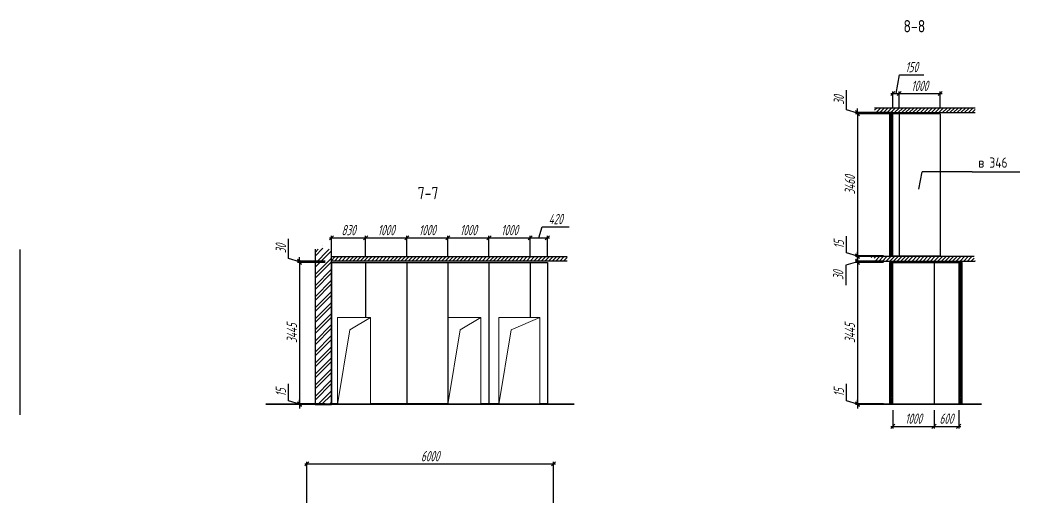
# Model space of a CAD drawing. Header units: millimetres. Extents: x -138350 to 909539, y -253833 to 111767.
# Drawn here: x 242606 to 266925, y -151862 to -139959 of the extents above; entities that cross this region are included whole.
import ezdxf

# ---------------------------------------------------------------- set-up
doc = ezdxf.new("R2010")
doc.units = ezdxf.units.MM
for name, color, linetype, lineweight in [('_Окна_двери', 131, 'Continuous', 15), ('_Оси', 90, 'Continuous', 13), ('_Размеры', 120, 'Continuous', 13), ('_Сендвичи', 230, 'Continuous', 30), ('_Стены', 7, 'Continuous', 30), ('_Сэндвичи штрих', 7, 'Continuous', 5), ('_Текст', 141, 'Continuous', 20), ('выноска', 7, 'Continuous', 13), ('Нумерация 80мм', 31, 'Continuous', 35), ('тонкие', 221, 'Continuous', 13)]:
    doc.layers.add(name, color=color, linetype=linetype, lineweight=lineweight)
doc.styles.add('Museo sans', font='CS_Gost2304.shx')
doc.styles.add('ГОСТ 2.304', font='CS_Gost2304.shx')
doc.styles.add('СПДС_размеры', font='spdswin.shx', dxfattribs={"width": 0.8, "oblique": 15})
doc.dimstyles.new('СПДС', dxfattribs={"dimtxt": 2.5, "dimasz": 1, "dimexe": 0.5, "dimexo": 1.5, "dimtad": 1, "dimdec": 0, "dimtxsty": 'СПДС_размеры', "dimblk": 'OBLIQUE', "dimcen": 2.5, "dimdle": 0.5, "dimadec": 8, "dimazin": 0, "dimtfac": 1, "dimtdec": 0, "dimtix": 1, "dimtmove": 0, "dimatfit": 3, "dimfxl": 1, "dimarcsym": 0})
pattern_1 = [(45, (136369, -18629), (-44.90128, 44.90128), [])]

# ---------------------------------------------------------------- blocks, each defined once
blk = doc.blocks.new('_Oblique')
at = {"layer": 'выноска', "color": 0, "lineweight": -2}
blk.add_line((-0.5, -0.5), (0.5, 0.5), dxfattribs=at)
blk = doc.blocks.new('*D574')
at = {"layer": '_Оси', "color": 0, "lineweight": -2, "ltscale": 100, "transparency": 16777216}
for p, q in [((249531, -150764), (255631, -150764)), ((249581, -151712), (249581, -150714)), ((255581, -151712), (255581, -150714))]:
    blk.add_line(p, q, dxfattribs=at)
at = {"layer": 'Defpoints', "color": 0, "ltscale": 100, "transparency": 16777216}
for p in [(255581, -150764), (249581, -151862), (255581, -151862)]:
    blk.add_point(p, dxfattribs=at)
at = {"layer": '_Оси', "color": 0, "lineweight": -2, "ltscale": 100, "transparency": 16777216, "xscale": 100, "yscale": 100, "zscale": 100, "rotation": 180}
blk.add_blockref('_Oblique', (249581, -150764), dxfattribs=at)
at = {"layer": '_Оси', "color": 0, "lineweight": -2, "ltscale": 100, "transparency": 16777216, "xscale": 100, "yscale": 100, "zscale": 100}
blk.add_blockref('_Oblique', (255581, -150764), dxfattribs=at)
at = {"layer": '_Оси', "color": 0, "ltscale": 100, "transparency": 16777216, "insert": (252581, -150576.5), "char_height": 250, "attachment_point": 5, "style": 'СПДС_размеры'}
blk.add_mtext('6000', dxfattribs=at)
blk = doc.blocks.new('*U480')
at = {"color": 0, "ltscale": 100}
blk.add_lwpolyline([(0, 0), (800, 0), (800, 2115), (0, 2115)], close=True, dxfattribs=at)
blk.add_lwpolyline([(800, 2115), (300, 1815), (0, 0)], dxfattribs=at)
blk = doc.blocks.new('*U479')
at = {"color": 0, "ltscale": 100}
blk.add_lwpolyline([(0, 0), (1000, 0), (1000, 2115), (0, 2115)], close=True, dxfattribs=at)
blk.add_lwpolyline([(1000, 2115), (300, 1815), (0, 0)], dxfattribs=at)
blk = doc.blocks.new('*D577')
at = {"layer": '_Размеры', "color": 0, "lineweight": -2, "ltscale": 100, "transparency": 16777216}
for p, q in [((250131, -145261), (251061, -145261)), ((250181, -145708), (250181, -145211)), ((251011, -145708), (251011, -145211))]:
    blk.add_line(p, q, dxfattribs=at)
at = {"layer": 'Defpoints', "color": 0, "ltscale": 100, "transparency": 16777216}
for p in [(251011, -145261), (250181, -145858), (251011, -145858)]:
    blk.add_point(p, dxfattribs=at)
at = {"layer": '_Размеры', "color": 0, "lineweight": -2, "ltscale": 100, "transparency": 16777216, "xscale": 100, "yscale": 100, "zscale": 100, "rotation": 180}
blk.add_blockref('_Oblique', (250181, -145261), dxfattribs=at)
at = {"layer": '_Размеры', "color": 0, "lineweight": -2, "ltscale": 100, "transparency": 16777216, "xscale": 100, "yscale": 100, "zscale": 100}
blk.add_blockref('_Oblique', (251011, -145261), dxfattribs=at)
at = {"layer": '_Размеры', "color": 0, "ltscale": 100, "transparency": 16777216, "insert": (250596, -145073.5), "char_height": 250, "attachment_point": 5, "style": 'СПДС_размеры'}
blk.add_mtext('830', dxfattribs=at)
blk = doc.blocks.new('*D578')
at = {"layer": '_Размеры', "color": 0, "lineweight": -2, "ltscale": 100, "transparency": 16777216}
for p, q in [((250961, -145261), (252061, -145261)), ((251011, -145708), (251011, -145211)), ((252011, -145708), (252011, -145211))]:
    blk.add_line(p, q, dxfattribs=at)
at = {"layer": 'Defpoints', "color": 0, "ltscale": 100, "transparency": 16777216}
for p in [(252011, -145261), (251011, -145858), (252011, -145858)]:
    blk.add_point(p, dxfattribs=at)
at = {"layer": '_Размеры', "color": 0, "lineweight": -2, "ltscale": 100, "transparency": 16777216, "xscale": 100, "yscale": 100, "zscale": 100, "rotation": 180}
blk.add_blockref('_Oblique', (251011, -145261), dxfattribs=at)
at = {"layer": '_Размеры', "color": 0, "lineweight": -2, "ltscale": 100, "transparency": 16777216, "xscale": 100, "yscale": 100, "zscale": 100}
blk.add_blockref('_Oblique', (252011, -145261), dxfattribs=at)
at = {"layer": '_Размеры', "color": 0, "ltscale": 100, "transparency": 16777216, "insert": (251511, -145073.5), "char_height": 250, "attachment_point": 5, "style": 'СПДС_размеры'}
blk.add_mtext('1000', dxfattribs=at)
blk = doc.blocks.new('*D579')
at = {"layer": '_Размеры', "color": 0, "lineweight": -2, "ltscale": 100, "transparency": 16777216}
for p, q in [((251961, -145261), (253061, -145261)), ((252011, -145708), (252011, -145211)), ((253011, -145708), (253011, -145211))]:
    blk.add_line(p, q, dxfattribs=at)
at = {"layer": 'Defpoints', "color": 0, "ltscale": 100, "transparency": 16777216}
for p in [(253011, -145261), (252011, -145858), (253011, -145858)]:
    blk.add_point(p, dxfattribs=at)
at = {"layer": '_Размеры', "color": 0, "lineweight": -2, "ltscale": 100, "transparency": 16777216, "xscale": 100, "yscale": 100, "zscale": 100, "rotation": 180}
blk.add_blockref('_Oblique', (252011, -145261), dxfattribs=at)
at = {"layer": '_Размеры', "color": 0, "lineweight": -2, "ltscale": 100, "transparency": 16777216, "xscale": 100, "yscale": 100, "zscale": 100}
blk.add_blockref('_Oblique', (253011, -145261), dxfattribs=at)
at = {"layer": '_Размеры', "color": 0, "ltscale": 100, "transparency": 16777216, "insert": (252511, -145073.5), "char_height": 250, "attachment_point": 5, "style": 'СПДС_размеры'}
blk.add_mtext('1000', dxfattribs=at)
blk = doc.blocks.new('*D580')
at = {"layer": '_Размеры', "color": 0, "lineweight": -2, "ltscale": 100, "transparency": 16777216}
for p, q in [((252961, -145261), (254061, -145261)), ((253011, -145708), (253011, -145211)), ((254011, -145708), (254011, -145211))]:
    blk.add_line(p, q, dxfattribs=at)
at = {"layer": 'Defpoints', "color": 0, "ltscale": 100, "transparency": 16777216}
for p in [(254011, -145261), (253011, -145858), (254011, -145858)]:
    blk.add_point(p, dxfattribs=at)
at = {"layer": '_Размеры', "color": 0, "lineweight": -2, "ltscale": 100, "transparency": 16777216, "xscale": 100, "yscale": 100, "zscale": 100, "rotation": 180}
blk.add_blockref('_Oblique', (253011, -145261), dxfattribs=at)
at = {"layer": '_Размеры', "color": 0, "lineweight": -2, "ltscale": 100, "transparency": 16777216, "xscale": 100, "yscale": 100, "zscale": 100}
blk.add_blockref('_Oblique', (254011, -145261), dxfattribs=at)
at = {"layer": '_Размеры', "color": 0, "ltscale": 100, "transparency": 16777216, "insert": (253511, -145073.5), "char_height": 250, "attachment_point": 5, "style": 'СПДС_размеры'}
blk.add_mtext('1000', dxfattribs=at)
blk = doc.blocks.new('*D581')
at = {"layer": '_Размеры', "color": 0, "lineweight": -2, "ltscale": 100, "transparency": 16777216}
for p, q in [((253961, -145261), (255061, -145261)), ((254011, -145708), (254011, -145211)), ((255011, -145708), (255011, -145211))]:
    blk.add_line(p, q, dxfattribs=at)
at = {"layer": 'Defpoints', "color": 0, "ltscale": 100, "transparency": 16777216}
for p in [(255011, -145261), (254011, -145858), (255011, -145858)]:
    blk.add_point(p, dxfattribs=at)
at = {"layer": '_Размеры', "color": 0, "lineweight": -2, "ltscale": 100, "transparency": 16777216, "xscale": 100, "yscale": 100, "zscale": 100, "rotation": 180}
blk.add_blockref('_Oblique', (254011, -145261), dxfattribs=at)
at = {"layer": '_Размеры', "color": 0, "lineweight": -2, "ltscale": 100, "transparency": 16777216, "xscale": 100, "yscale": 100, "zscale": 100}
blk.add_blockref('_Oblique', (255011, -145261), dxfattribs=at)
at = {"layer": '_Размеры', "color": 0, "ltscale": 100, "transparency": 16777216, "insert": (254511, -145073.5), "char_height": 250, "attachment_point": 5, "style": 'СПДС_размеры'}
blk.add_mtext('1000', dxfattribs=at)
blk = doc.blocks.new('*D582')
at = {"layer": '_Размеры', "color": 0, "lineweight": -2, "ltscale": 100, "transparency": 16777216}
for p, q in [((255221, -145261), (255302, -144992)), ((255302, -144992), (255963, -144992)), ((254961, -145261), (255481, -145261)), ((255011, -145708), (255011, -145211)), ((255431, -145708), (255431, -145211))]:
    blk.add_line(p, q, dxfattribs=at)
at = {"layer": 'Defpoints', "color": 0, "ltscale": 100, "transparency": 16777216}
for p in [(255431, -145261), (255011, -145858), (255431, -145858)]:
    blk.add_point(p, dxfattribs=at)
at = {"layer": '_Размеры', "color": 0, "lineweight": -2, "ltscale": 100, "transparency": 16777216, "xscale": 100, "yscale": 100, "zscale": 100, "rotation": 180}
blk.add_blockref('_Oblique', (255011, -145261), dxfattribs=at)
at = {"layer": '_Размеры', "color": 0, "lineweight": -2, "ltscale": 100, "transparency": 16777216, "xscale": 100, "yscale": 100, "zscale": 100}
blk.add_blockref('_Oblique', (255431, -145261), dxfattribs=at)
at = {"layer": '_Размеры', "color": 0, "ltscale": 100, "transparency": 16777216, "insert": (255632, -144805), "char_height": 250, "attachment_point": 5, "style": 'СПДС_размеры'}
blk.add_mtext('420', dxfattribs=at)
blk = doc.blocks.new('*D583')
at = {"layer": '_Размеры', "color": 0, "lineweight": -2, "ltscale": 100, "transparency": 16777216}
for p, q in [((249136, -145762), (249136, -145282)), ((249405, -145843), (249136, -145762)), ((250031, -145828), (249355, -145828)), ((250031, -145858), (249355, -145858)), ((249405, -145828), (249405, -145728)), ((249405, -145828), (249405, -145858)), ((249405, -145828), (249405, -145858)), ((249405, -145858), (249405, -145958))]:
    blk.add_line(p, q, dxfattribs=at)
at = {"layer": 'Defpoints', "color": 0, "ltscale": 100, "transparency": 16777216}
for p in [(249405, -145858), (250181, -145828), (250181, -145858)]:
    blk.add_point(p, dxfattribs=at)
at = {"layer": '_Размеры', "color": 0, "lineweight": -2, "ltscale": 100, "transparency": 16777216, "xscale": 100, "yscale": 100, "zscale": 100}
for p, rotation in [((249405, -145828), 270), ((249405, -145858), 90)]:
    blk.add_blockref('_Oblique', p, dxfattribs=dict(at, rotation=rotation))
at = {"layer": '_Размеры', "color": 0, "ltscale": 100, "transparency": 16777216, "insert": (248949, -145522), "char_height": 250, "attachment_point": 5, "rotation": 90, "style": 'СПДС_размеры'}
blk.add_mtext('30', dxfattribs=at)
blk = doc.blocks.new('*D584')
at = {"layer": '_Размеры', "color": 0, "lineweight": -2, "ltscale": 100, "transparency": 16777216}
for p, q in [((250031, -145858), (249355, -145858)), ((249405, -145808), (249405, -149353)), ((250031, -149303), (249355, -149303))]:
    blk.add_line(p, q, dxfattribs=at)
at = {"layer": 'Defpoints', "color": 0, "ltscale": 100, "transparency": 16777216}
for p in [(250181, -145858), (249405, -149303), (250181, -149303)]:
    blk.add_point(p, dxfattribs=at)
at = {"layer": '_Размеры', "color": 0, "lineweight": -2, "ltscale": 100, "transparency": 16777216, "xscale": 100, "yscale": 100, "zscale": 100}
for p, rotation in [((249405, -145858), 90), ((249405, -149303), 270)]:
    blk.add_blockref('_Oblique', p, dxfattribs=dict(at, rotation=rotation))
at = {"layer": '_Размеры', "color": 0, "ltscale": 100, "transparency": 16777216, "insert": (249217.5, -147580.5), "char_height": 250, "attachment_point": 5, "rotation": 90, "style": 'СПДС_размеры'}
blk.add_mtext('3445', dxfattribs=at)
blk = doc.blocks.new('*D585')
at = {"layer": '_Размеры', "color": 0, "lineweight": -2, "ltscale": 100, "transparency": 16777216}
for p, q in [((249136, -149230), (249136, -148819)), ((249405, -149310), (249136, -149230)), ((250031, -149303), (249355, -149303)), ((250031, -149318), (249355, -149318)), ((249405, -149303), (249405, -149203)), ((249405, -149303), (249405, -149318)), ((249405, -149303), (249405, -149318)), ((249405, -149318), (249405, -149418))]:
    blk.add_line(p, q, dxfattribs=at)
at = {"layer": 'Defpoints', "color": 0, "ltscale": 100, "transparency": 16777216}
for p in [(249405, -149318), (250181, -149303), (250181, -149318)]:
    blk.add_point(p, dxfattribs=at)
at = {"layer": '_Размеры', "color": 0, "lineweight": -2, "ltscale": 100, "transparency": 16777216, "xscale": 100, "yscale": 100, "zscale": 100}
for p, rotation in [((249405, -149303), 270), ((249405, -149318), 90)]:
    blk.add_blockref('_Oblique', p, dxfattribs=dict(at, rotation=rotation))
at = {"layer": '_Размеры', "color": 0, "ltscale": 100, "transparency": 16777216, "insert": (248949, -149024), "char_height": 250, "attachment_point": 5, "rotation": 90, "style": 'СПДС_размеры'}
blk.add_mtext('15', dxfattribs=at)
blk = doc.blocks.new('*D586')
at = {"layer": '_Размеры', "color": 0, "lineweight": -2, "ltscale": 100, "transparency": 16777216}
for p, q in [((262707, -142147), (262707, -141667)), ((262976, -142228), (262707, -142147)), ((263835, -142213), (262926, -142213)), ((263835, -142243), (262926, -142243)), ((262976, -142213), (262976, -142113)), ((262976, -142213), (262976, -142243)), ((262976, -142213), (262976, -142243)), ((262976, -142243), (262976, -142343))]:
    blk.add_line(p, q, dxfattribs=at)
at = {"layer": 'Defpoints', "color": 0, "ltscale": 100, "transparency": 16777216}
for p in [(262976, -142243), (263985, -142213), (263985, -142243)]:
    blk.add_point(p, dxfattribs=at)
at = {"layer": '_Размеры', "color": 0, "lineweight": -2, "ltscale": 100, "transparency": 16777216, "xscale": 100, "yscale": 100, "zscale": 100}
for p, rotation in [((262976, -142213), 270), ((262976, -142243), 90)]:
    blk.add_blockref('_Oblique', p, dxfattribs=dict(at, rotation=rotation))
at = {"layer": '_Размеры', "color": 0, "ltscale": 100, "transparency": 16777216, "insert": (262520, -141907), "char_height": 250, "attachment_point": 5, "rotation": 90, "style": 'СПДС_размеры'}
blk.add_mtext('30', dxfattribs=at)
blk = doc.blocks.new('*D587')
at = {"layer": '_Размеры', "color": 0, "lineweight": -2, "ltscale": 100, "transparency": 16777216}
for p, q in [((263835, -142243), (262926, -142243)), ((262976, -142193), (262976, -145753)), ((263605, -145703), (262926, -145703))]:
    blk.add_line(p, q, dxfattribs=at)
at = {"layer": 'Defpoints', "color": 0, "ltscale": 100, "transparency": 16777216}
for p in [(263985, -142243), (262976, -145703), (263755, -145703)]:
    blk.add_point(p, dxfattribs=at)
at = {"layer": '_Размеры', "color": 0, "lineweight": -2, "ltscale": 100, "transparency": 16777216, "xscale": 100, "yscale": 100, "zscale": 100}
for p, rotation in [((262976, -142243), 90), ((262976, -145703), 270)]:
    blk.add_blockref('_Oblique', p, dxfattribs=dict(at, rotation=rotation))
at = {"layer": '_Размеры', "color": 0, "ltscale": 100, "transparency": 16777216, "insert": (262788.5, -143973), "char_height": 250, "attachment_point": 5, "rotation": 90, "style": 'СПДС_размеры'}
blk.add_mtext('3460', dxfattribs=at)
blk = doc.blocks.new('*D588')
at = {"layer": '_Размеры', "color": 0, "lineweight": -2, "ltscale": 100, "transparency": 16777216}
for p, q in [((262707, -145630), (262707, -145219)), ((262976, -145710), (262707, -145630)), ((262976, -145703), (262976, -145603)), ((263605, -145703), (262926, -145703)), ((263608, -145718), (262926, -145718)), ((262976, -145703), (262976, -145718)), ((262976, -145703), (262976, -145718)), ((262976, -145718), (262976, -145818))]:
    blk.add_line(p, q, dxfattribs=at)
at = {"layer": 'Defpoints', "color": 0, "ltscale": 100, "transparency": 16777216}
for p in [(262976, -145718), (263755, -145703), (263758, -145718)]:
    blk.add_point(p, dxfattribs=at)
at = {"layer": '_Размеры', "color": 0, "lineweight": -2, "ltscale": 100, "transparency": 16777216, "xscale": 100, "yscale": 100, "zscale": 100}
for p, rotation in [((262976, -145703), 270), ((262976, -145718), 90)]:
    blk.add_blockref('_Oblique', p, dxfattribs=dict(at, rotation=rotation))
at = {"layer": '_Размеры', "color": 0, "ltscale": 100, "transparency": 16777216, "insert": (262520, -145424), "char_height": 250, "attachment_point": 5, "rotation": 90, "style": 'СПДС_размеры'}
blk.add_mtext('15', dxfattribs=at)
blk = doc.blocks.new('*D589')
at = {"layer": '_Размеры', "color": 0, "lineweight": -2, "ltscale": 100, "transparency": 16777216}
for p, q in [((262976, -145843), (262691, -145930)), ((263605, -145828), (262926, -145828)), ((263605, -145858), (262926, -145858)), ((262976, -145828), (262976, -145728)), ((262976, -145858), (262976, -145828)), ((262976, -145858), (262976, -145828)), ((262976, -145858), (262976, -145958)), ((262691, -145930), (262691, -146411))]:
    blk.add_line(p, q, dxfattribs=at)
at = {"layer": 'Defpoints', "color": 0, "ltscale": 100, "transparency": 16777216}
for p in [(262976, -145828), (263755, -145828), (263755, -145858)]:
    blk.add_point(p, dxfattribs=at)
at = {"layer": '_Размеры', "color": 0, "lineweight": -2, "ltscale": 100, "transparency": 16777216, "xscale": 100, "yscale": 100, "zscale": 100}
for p, rotation in [((262976, -145828), 270), ((262976, -145858), 90)]:
    blk.add_blockref('_Oblique', p, dxfattribs=dict(at, rotation=rotation))
at = {"layer": '_Размеры', "color": 0, "ltscale": 100, "transparency": 16777216, "insert": (262504, -146171), "char_height": 250, "attachment_point": 5, "rotation": 90, "style": 'СПДС_размеры'}
blk.add_mtext('30', dxfattribs=at)
blk = doc.blocks.new('*D590')
at = {"layer": '_Размеры', "color": 0, "lineweight": -2, "ltscale": 100, "transparency": 16777216}
for p, q in [((263605, -145858), (262926, -145858)), ((262976, -145808), (262976, -149353)), ((263605, -149303), (262926, -149303))]:
    blk.add_line(p, q, dxfattribs=at)
at = {"layer": 'Defpoints', "color": 0, "ltscale": 100, "transparency": 16777216}
for p in [(263755, -145858), (262976, -149303), (263755, -149303)]:
    blk.add_point(p, dxfattribs=at)
at = {"layer": '_Размеры', "color": 0, "lineweight": -2, "ltscale": 100, "transparency": 16777216, "xscale": 100, "yscale": 100, "zscale": 100}
for p, rotation in [((262976, -145858), 90), ((262976, -149303), 270)]:
    blk.add_blockref('_Oblique', p, dxfattribs=dict(at, rotation=rotation))
at = {"layer": '_Размеры', "color": 0, "ltscale": 100, "transparency": 16777216, "insert": (262788.5, -147580.5), "char_height": 250, "attachment_point": 5, "rotation": 90, "style": 'СПДС_размеры'}
blk.add_mtext('3445', dxfattribs=at)
blk = doc.blocks.new('*D591')
at = {"layer": '_Размеры', "color": 0, "lineweight": -2, "ltscale": 100, "transparency": 16777216}
for p, q in [((262707, -149230), (262707, -148819)), ((262976, -149310), (262707, -149230)), ((263605, -149303), (262926, -149303)), ((263835, -149318), (262926, -149318)), ((262976, -149303), (262976, -149203)), ((262976, -149303), (262976, -149318)), ((262976, -149303), (262976, -149318)), ((262976, -149318), (262976, -149418))]:
    blk.add_line(p, q, dxfattribs=at)
at = {"layer": 'Defpoints', "color": 0, "ltscale": 100, "transparency": 16777216}
for p in [(262976, -149318), (263755, -149303), (263985, -149318)]:
    blk.add_point(p, dxfattribs=at)
at = {"layer": '_Размеры', "color": 0, "lineweight": -2, "ltscale": 100, "transparency": 16777216, "xscale": 100, "yscale": 100, "zscale": 100}
for p, rotation in [((262976, -149303), 270), ((262976, -149318), 90)]:
    blk.add_blockref('_Oblique', p, dxfattribs=dict(at, rotation=rotation))
at = {"layer": '_Размеры', "color": 0, "ltscale": 100, "transparency": 16777216, "insert": (262520, -149024), "char_height": 250, "attachment_point": 5, "rotation": 90, "style": 'СПДС_размеры'}
blk.add_mtext('15', dxfattribs=at)
blk = doc.blocks.new('*D592')
at = {"layer": '_Размеры', "color": 0, "lineweight": -2, "ltscale": 100, "transparency": 16777216}
for p, q in [((263910, -141750), (263991, -141294)), ((263991, -141294), (264589, -141294)), ((263785, -141750), (264035, -141750)), ((263835, -142093), (263835, -141700)), ((263985, -142093), (263985, -141700))]:
    blk.add_line(p, q, dxfattribs=at)
at = {"layer": 'Defpoints', "color": 0, "ltscale": 100, "transparency": 16777216}
for p in [(263985, -141750), (263835, -142243), (263985, -142243)]:
    blk.add_point(p, dxfattribs=at)
at = {"layer": '_Размеры', "color": 0, "lineweight": -2, "ltscale": 100, "transparency": 16777216, "xscale": 100, "yscale": 100, "zscale": 100, "rotation": 180}
blk.add_blockref('_Oblique', (263835, -141750), dxfattribs=at)
at = {"layer": '_Размеры', "color": 0, "lineweight": -2, "ltscale": 100, "transparency": 16777216, "xscale": 100, "yscale": 100, "zscale": 100}
blk.add_blockref('_Oblique', (263985, -141750), dxfattribs=at)
at = {"layer": '_Размеры', "color": 0, "ltscale": 100, "transparency": 16777216, "insert": (264290, -141106), "char_height": 250, "attachment_point": 5, "style": 'СПДС_размеры'}
blk.add_mtext('150', dxfattribs=at)
blk = doc.blocks.new('*D593')
at = {"layer": '_Размеры', "color": 0, "lineweight": -2, "ltscale": 100, "transparency": 16777216}
for p, q in [((263935, -141750), (265035, -141750)), ((263985, -142093), (263985, -141700)), ((264985, -142093), (264985, -141700))]:
    blk.add_line(p, q, dxfattribs=at)
at = {"layer": 'Defpoints', "color": 0, "ltscale": 100, "transparency": 16777216}
for p in [(264985, -141750), (263985, -142243), (264985, -142243)]:
    blk.add_point(p, dxfattribs=at)
at = {"layer": '_Размеры', "color": 0, "lineweight": -2, "ltscale": 100, "transparency": 16777216, "xscale": 100, "yscale": 100, "zscale": 100, "rotation": 180}
blk.add_blockref('_Oblique', (263985, -141750), dxfattribs=at)
at = {"layer": '_Размеры', "color": 0, "lineweight": -2, "ltscale": 100, "transparency": 16777216, "xscale": 100, "yscale": 100, "zscale": 100}
blk.add_blockref('_Oblique', (264985, -141750), dxfattribs=at)
at = {"layer": '_Размеры', "color": 0, "ltscale": 100, "transparency": 16777216, "insert": (264485, -141562.5), "char_height": 250, "attachment_point": 5, "style": 'СПДС_размеры'}
blk.add_mtext('1000', dxfattribs=at)
blk = doc.blocks.new('*D594')
at = {"layer": '_Размеры', "color": 0, "lineweight": -2, "ltscale": 100, "transparency": 16777216}
for p, q in [((263835, -149453), (263835, -149900)), ((264835, -149453), (264835, -149900)), ((263785, -149850), (264885, -149850))]:
    blk.add_line(p, q, dxfattribs=at)
at = {"layer": 'Defpoints', "color": 0, "ltscale": 100, "transparency": 16777216}
for p in [(263835, -149303), (264835, -149303), (264835, -149850)]:
    blk.add_point(p, dxfattribs=at)
at = {"layer": '_Размеры', "color": 0, "lineweight": -2, "ltscale": 100, "transparency": 16777216, "xscale": 100, "yscale": 100, "zscale": 100, "rotation": 180}
blk.add_blockref('_Oblique', (263835, -149850), dxfattribs=at)
at = {"layer": '_Размеры', "color": 0, "lineweight": -2, "ltscale": 100, "transparency": 16777216, "xscale": 100, "yscale": 100, "zscale": 100}
blk.add_blockref('_Oblique', (264835, -149850), dxfattribs=at)
at = {"layer": '_Размеры', "color": 0, "ltscale": 100, "transparency": 16777216, "insert": (264335, -149662.5), "char_height": 250, "attachment_point": 5, "style": 'СПДС_размеры'}
blk.add_mtext('1000', dxfattribs=at)
blk = doc.blocks.new('*D595')
at = {"layer": '_Размеры', "color": 0, "lineweight": -2, "ltscale": 100, "transparency": 16777216}
for p, q in [((264835, -149453), (264835, -149900)), ((265435, -149453), (265435, -149900)), ((264785, -149850), (265485, -149850))]:
    blk.add_line(p, q, dxfattribs=at)
at = {"layer": 'Defpoints', "color": 0, "ltscale": 100, "transparency": 16777216}
for p in [(264835, -149303), (265435, -149303), (265435, -149850)]:
    blk.add_point(p, dxfattribs=at)
at = {"layer": '_Размеры', "color": 0, "lineweight": -2, "ltscale": 100, "transparency": 16777216, "xscale": 100, "yscale": 100, "zscale": 100, "rotation": 180}
blk.add_blockref('_Oblique', (264835, -149850), dxfattribs=at)
at = {"layer": '_Размеры', "color": 0, "lineweight": -2, "ltscale": 100, "transparency": 16777216, "xscale": 100, "yscale": 100, "zscale": 100}
blk.add_blockref('_Oblique', (265435, -149850), dxfattribs=at)
at = {"layer": '_Размеры', "color": 0, "ltscale": 100, "transparency": 16777216, "insert": (265135, -149662.5), "char_height": 250, "attachment_point": 5, "style": 'СПДС_размеры'}
blk.add_mtext('600', dxfattribs=at)

msp = doc.modelspace()

# ---------------------------------------------------------------- hatches: boundary and pattern name
at = {"layer": '_Сэндвичи штрих', "ltscale": 100}
h = msp.add_hatch(dxfattribs=at)
h.set_pattern_fill('ANSI31', color=256, scale=20)
h.set_pattern_definition(pattern_1)
h.paths.add_polyline_path([(265837, -142213), (265837, -142103), (263390, -142103), (263390, -142213)])
h = msp.add_hatch(dxfattribs=at)
h.set_pattern_fill('ANSI37', color=256, scale=10)
h.set_pattern_definition([(45, (144759, 3600), (-22.4506403, 22.4506403), []), (135, (144759, 3600), (-22.4506403, -22.4506403), [])])
h.paths.add_polyline_path([(263835, -142243), (263755, -142243), (263755, -145703), (263835, -145703)])
h = msp.add_hatch(dxfattribs=at)
h.set_pattern_fill('ANSI32', color=256, scale=20)
h.set_pattern_definition([(45, (108709, -18629), (-134.70384, 134.70384), []), (45, (108798.8, -18629), (-134.70384, 134.70384), [])])
h.paths.add_polyline_path([(250181, -145540), (250031, -145540), (250006, -145640), (249956, -145440), (249931, -145540), (249781, -145540), (249781, -149318), (250181, -149318)])
h = msp.add_hatch(dxfattribs=at)
h.set_pattern_fill('ANSI31', color=256, scale=20)
h.set_pattern_definition([(45, (105709, -18629), (-44.90128, 44.90128), [])])
h.paths.add_polyline_path([(255909, -145828), (255909, -145718), (250181, -145718), (250181, -145828)])
h = msp.add_hatch(dxfattribs=at)
h.set_pattern_fill('ANSI31', color=256, scale=20)
h.set_pattern_definition(pattern_1)
h.paths.add_polyline_path([(265737, -145735.5), (265807, -145718), (263360, -145718), (263290, -145735.5), (263390, -145760.5), (263390, -145828), (265837, -145828), (265837, -145760.5)])
h = msp.add_hatch(dxfattribs=at)
h.set_pattern_fill('ANSI37', color=256, scale=10)
h.set_pattern_definition([(45, (144759, 0), (-22.4506403, 22.4506403), []), (135, (144759, 0), (-22.4506403, -22.4506403), [])])
h.paths.add_polyline_path([(263835, -145858), (263755, -145858), (263755, -149303), (263835, -149303)])
h = msp.add_hatch(dxfattribs=at)
h.set_pattern_fill('ANSI37', color=256, scale=10)
h.set_pattern_definition([(45, (146439, 0), (-22.4506403, 22.4506403), []), (135, (146439, 0), (-22.4506403, -22.4506403), [])])
h.paths.add_polyline_path([(265515, -145858), (265435, -145858), (265435, -149303), (265515, -149303)])

# ---------------------------------------------------------------- linework, layer by layer
at = {"layer": '_Сендвичи', "color": 2, "ltscale": 100}
for p, q in [((264985, -142243), (263835, -142243)), ((263985, -142243), (263985, -145703)), ((264985, -142243), (264985, -145703)), ((250181, -145858), (250181, -149303)), ((250181, -145858), (255431, -145858)), ((251011, -145858), (251011, -147203)), ((252011, -145858), (252011, -149303)), ((253011, -145858), (253011, -149303)), ((254011, -145858), (254011, -149303)), ((255011, -145858), (255011, -147203)), ((255431, -145858), (255431, -149303)), ((263835, -145703), (264985, -145703)), ((263835, -145858), (265435, -145858)), ((264835, -145858), (264835, -149303)), ((250331, -149303), (250181, -149303)), ((253011, -149303), (251131, -149303)), ((254251, -149303), (253811, -149303)), ((255431, -149303), (255251, -149303)), ((263835, -149303), (265435, -149303))]:
    msp.add_line(p, q, dxfattribs=at)
at = {"layer": '_Сендвичи', "ltscale": 100}
msp.add_line((242606, -149573), (242606, -145544), dxfattribs=at)
at = {"layer": '_Сендвичи', "color": 2, "ltscale": 100}
for points in [[(263755, -145703), (263835, -145703), (263835, -142243), (263755, -142243)], [(263755, -149303), (263835, -149303), (263835, -145858), (263755, -145858)], [(265435, -149303), (265515, -149303), (265515, -145858), (265435, -145858)]]:
    msp.add_lwpolyline(points, close=True, dxfattribs=at)
at = {"layer": '_Стены', "ltscale": 100}
for points in [[(265837, -142103), (263390, -142103)], [(263390, -142213), (265837, -142213)], [(249781, -145540), (249781, -149318), (250181, -149318), (250181, -145540)], [(250181, -145718), (255909, -145718)], [(255909, -145828), (250181, -145828)], [(265807, -145718), (263360, -145718)], [(263390, -145828), (265837, -145828)]]:
    msp.add_lwpolyline(points, dxfattribs=at)
at = {"layer": 'Нумерация 80мм', "lineweight": 25, "ltscale": 100}
for p, q in [((264468, -144074), (264547, -143655)), ((265762.7, -143655), (264547, -143655)), ((265762.7, -143655), (266925.2, -143655))]:
    msp.add_line(p, q, dxfattribs=at)
at = {"layer": 'тонкие', "ltscale": 100}
for p, q in [((248581, -149303), (256081, -149303)), ((248581, -149318), (256081, -149318)), ((262985, -149303), (265985, -149303)), ((262985, -149318), (265985, -149318))]:
    msp.add_line(p, q, dxfattribs=at)

# ---------------------------------------------------------------- block references
at = {"layer": '_Окна_двери', "ltscale": 75}
for name, p in [('*U480', (250331, -149318)), ('*U480', (253011, -149318)), ('*U479', (254251, -149318))]:
    msp.add_blockref(name, p, dxfattribs=at)

# ---------------------------------------------------------------- texts
at = {"layer": '_Текст', "linetype": 'Continuous', "ltscale": 100, "style": 'Museo sans'}
for s, p in [('8-8', (264092, -140260)), ('7-7', (252279, -144321))]:
    msp.add_text(s, height=300, dxfattribs=at).set_placement(p)
at = {"layer": 'Нумерация 80мм', "lineweight": 25, "ltscale": 100, "style": 'ГОСТ 2.304'}
msp.add_text('в 346', height=250, dxfattribs=at).set_placement((265912.7, -143555))

# ---------------------------------------------------------------- dimensions: what is measured, and where the dimension line sits
at = {"layer": '_Оси', "ltscale": 100}
dim = msp.add_linear_dim(base=(255581, -150764), p1=(249581, -151862), p2=(255581, -151862), dimstyle='СПДС', override={"dimscale": 100, "dimtix": 0, "dimtmove": 1}, dxfattribs=at)
dim.commit()
dim.dimension.update_dxf_attribs({"geometry": '*D574', "text_midpoint": (252581, -150576.5)})
at = {"layer": '_Размеры', "ltscale": 100}
for base, p1, p2, picture, middle in [((263985, -141750), (263835, -142243), (263985, -142243), '*D592', (264053.1, -141293.8)), ((265435, -149850), (264835, -149303), (265435, -149303), '*D595', (265135, -149850))]:
    dim = msp.add_linear_dim(base=base, p1=p1, p2=p2, dimstyle='СПДС', override={"dimscale": 100, "dimtix": 0, "dimtmove": 1}, dxfattribs=at)
    dim.commit()
    dim.dimension.update_dxf_attribs({"geometry": picture, "text_midpoint": middle, "dimtype": 160})
for base, p1, p2, picture, middle in [((264985, -141750), (263985, -142243), (264985, -142243), '*D593', (264485, -141562.5)), ((255431, -145261), (255011, -145858), (255431, -145858), '*D582', (255364.1, -144804.8)), ((251011, -145261), (250181, -145858), (251011, -145858), '*D577', (250596, -145073.5)), ((252011, -145261), (251011, -145858), (252011, -145858), '*D578', (251511, -145073.5)), ((253011, -145261), (252011, -145858), (253011, -145858), '*D579', (252511, -145073.5)), ((254011, -145261), (253011, -145858), (254011, -145858), '*D580', (253511, -145073.5)), ((255011, -145261), (254011, -145858), (255011, -145858), '*D581', (254511, -145073.5)), ((264835, -149850), (263835, -149303), (264835, -149303), '*D594', (264335, -149662.5))]:
    dim = msp.add_linear_dim(base=base, p1=p1, p2=p2, dimstyle='СПДС', override={"dimscale": 100, "dimtix": 0, "dimtmove": 1}, dxfattribs=at)
    dim.commit()
    dim.dimension.update_dxf_attribs({"geometry": picture, "text_midpoint": middle})
for base, p1, p2, picture, middle in [((262976, -142243), (263985, -142213), (263985, -142243), '*D586', (262519.8, -142084.9)), ((262976, -145703), (263985, -142243), (263755, -145703), '*D587', (262788.5, -143973)), ((249405, -145858), (250181, -145828), (250181, -145858), '*D583', (248948.8, -145699.9)), ((262976, -145718), (263755, -145703), (263758, -145718), '*D588', (262519.8, -145567.4)), ((249405, -149303), (250181, -145858), (250181, -149303), '*D584', (249217.5, -147580.5)), ((262976, -149303), (263755, -145858), (263755, -149303), '*D590', (262788.5, -147580.5)), ((249405, -149318), (250181, -149303), (250181, -149318), '*D585', (248948.8, -149167.4)), ((262976, -149318), (263755, -149303), (263985, -149318), '*D591', (262519.8, -149167.4))]:
    dim = msp.add_linear_dim(base=base, p1=p1, p2=p2, angle=90, dimstyle='СПДС', override={"dimscale": 100, "dimtix": 0, "dimtmove": 1}, dxfattribs=at)
    dim.commit()
    dim.dimension.update_dxf_attribs({"geometry": picture, "text_midpoint": middle})
dim = msp.add_linear_dim(base=(262976, -145828), p1=(263755, -145858), p2=(263755, -145828), angle=90, dimstyle='СПДС', override={"dimscale": 100, "dimtix": 0, "dimtmove": 1}, dxfattribs=at)
dim.commit()
dim.dimension.update_dxf_attribs({"geometry": '*D589', "text_midpoint": (262691, -145993), "dimtype": 160})

doc.saveas('drawing.dxf')
